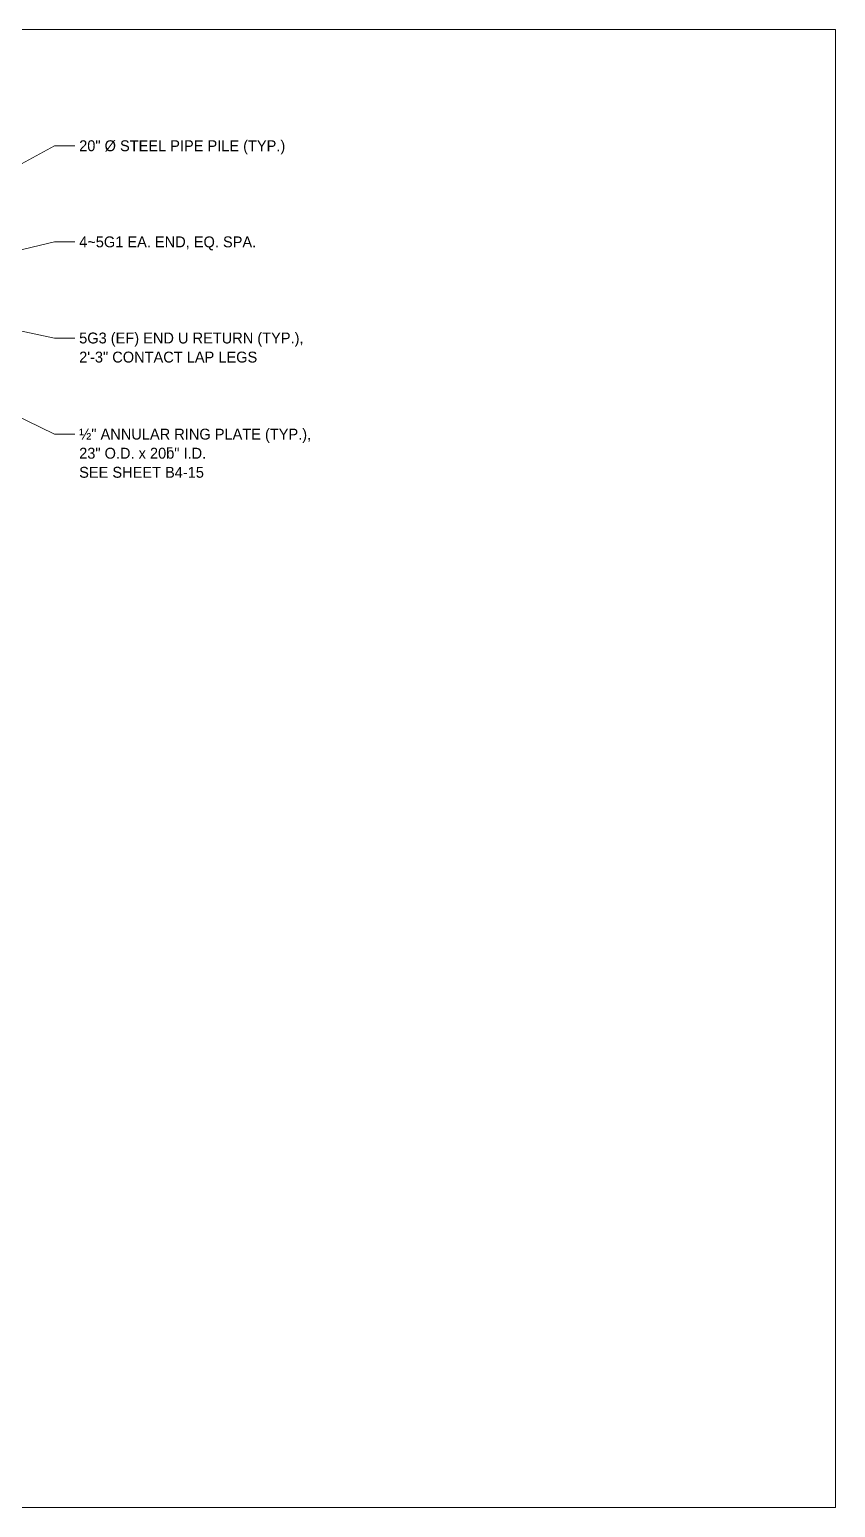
# Model space of a CAD drawing. Extents: x -1 to 861, y -26 to 2.
# Drawn here: x 620.02 to 631.2, y -19.5 to 1 of the extents above; entities that cross this region are included whole.
import ezdxf
from ezdxf.enums import TextEntityAlignment as Align

# ---------------------------------------------------------------- set-up
doc = ezdxf.new("R2010")
doc.units = 21
doc.header["$MEASUREMENT"] = 0
for name, color, linetype, lineweight in [('Border', 7, 'Continuous', 15), ('Leader', 7, 'Continuous', 9), ('TextStructures', 7, 'Continuous', 9)]:
    doc.layers.add(name, color=color, linetype=linetype, lineweight=lineweight)
doc.styles.add('FDOT Structures', font='FDOT.ttf')

msp = doc.modelspace()

# ---------------------------------------------------------------- linework, layer by layer
at = {"layer": 'Border'}
msp.add_lwpolyline([(599, -19.5), (631.2, -19.5), (631.2, 1), (599, 1)], close=True, dxfattribs=at)
at = {"layer": 'Leader'}
for points in [[(617.414287, -2.222457), (620.370062, -0.61168), (620.650062, -0.61168)], [(618.121899, -2.481825), (620.370062, -1.945139), (620.650062, -1.945139)], [(618.174011, -2.811868), (620.370062, -3.278597), (620.650062, -3.278597)], [(617.654972, -3.29088), (620.370062, -4.612056), (620.650062, -4.612056)]]:
    msp.add_lwpolyline(points, dxfattribs=at)

# ---------------------------------------------------------------- texts
at = {"layer": 'TextStructures', "style": 'FDOT Structures'}
for s, p in [('20" Ø STEEL PIPE PILE (TYP.)', (620.710542, -0.61168)), ('4~5G1 EA. END, EQ. SPA.', (620.710542, -1.945139))]:
    msp.add_text(s, height=0.1512, dxfattribs=at).set_placement(p, align=Align.MIDDLE_LEFT)
at = {"layer": 'TextStructures', "char_height": 0.1512, "attachment_point": 1, "line_spacing_factor": 1.05, "style": 'FDOT Structures'}
for s, insert in [('5G3 (EF) END U RETURN (TYP.),\\P2\'-3" CONTACT LAP LEGS', (620.710542, -3.202997)), ('½" ANNULAR RING PLATE (TYP.),\\P23" O.D. x 20ƃ" I.D.\\PSEE SHEET B4-15', (620.710542, -4.536456))]:
    msp.add_mtext(s, dxfattribs=dict(at, insert=insert))

doc.saveas('drawing.dxf')
